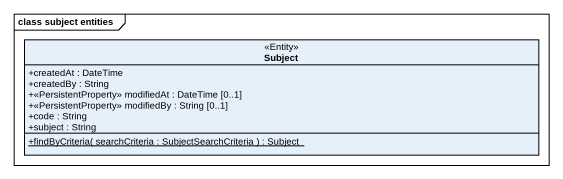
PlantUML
@startuml
mainframe class subject entities
hide circle
hide empty members
skinparam classAttributeIconSize 0
class Subject <<Entity>> {
  +createdAt : DateTime
  +createdBy : String
  +<<PersistentProperty>> modifiedAt : DateTime [0..1]
  +<<PersistentProperty>> modifiedBy : String [0..1]
  +code : String
  +subject : String
  {static} +findByCriteria( searchCriteria : SubjectSearchCriteria ) : Subject
}
@enduml
